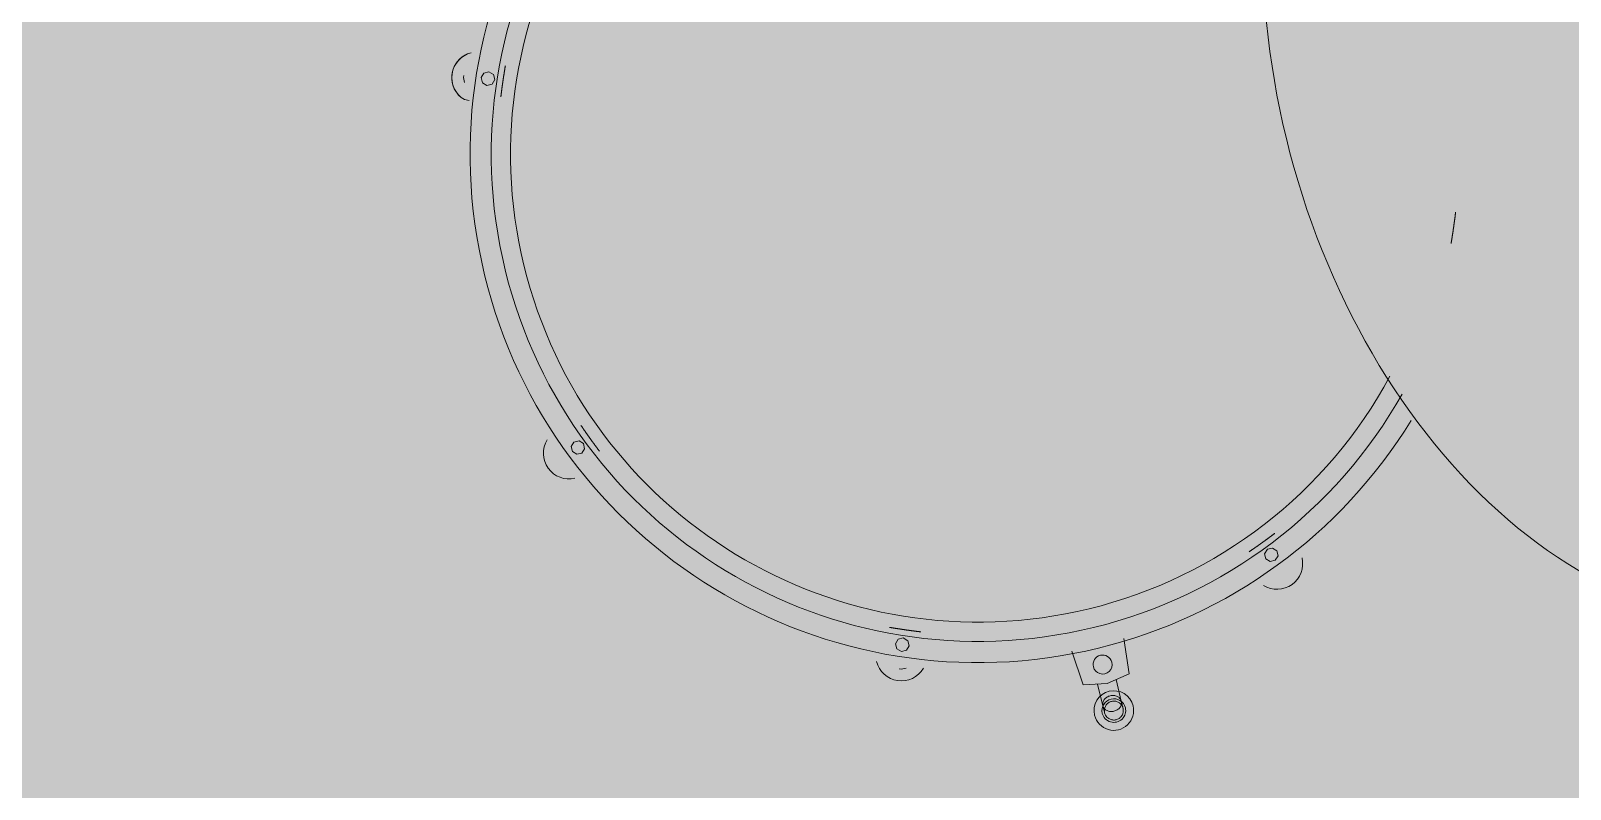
# Model space of a CAD drawing. Header units: millimetres. Extents: x -57519 to 497916, y -349472 to 446842.
# Drawn here: x 396670 to 397320, y 38105 to 38425 of the extents above; entities that cross this region are included whole.
import ezdxf

# ---------------------------------------------------------------- set-up
doc = ezdxf.new("R2010")
doc.units = ezdxf.units.MM
doc.layers.add('A-DETL-GENF', color=92, linetype='Continuous', lineweight=5)
doc.layers.add('A-GENM', color=13, linetype='Continuous', lineweight=5)

# ---------------------------------------------------------------- blocks, each defined once
blk = doc.blocks.new('Drums__Bateria_13550 - Drums__Bateria_13550-2635341-G_F SINGLE OCCUPANCY DIAGRAM')
at = {"layer": 'A-GENM', "color": 191}
for p, q in [((1186.53, 306.18), (1186.5, 303.98)), ((1188.1, 307.73), (1186.53, 306.18)), ((1190.31, 307.7), (1188.1, 307.73)), ((1191.85, 306.13), (1190.31, 307.7)), ((1191.83, 303.92), (1191.85, 306.13)), ((1186.5, 303.98), (1188.05, 302.4)), ((1188.05, 302.4), (1190.25, 302.38)), ((1190.25, 302.38), (1191.83, 303.92)), ((1223.78, 234.9), (1208.8, 236.21)), ((1225.54, 224.9), (1223.78, 234.9)), ((1234.25, 228.88), (1224.84, 228.88)), ((1223.78, 214.9), (1225.54, 224.9)), ((1208.8, 213.59), (1223.78, 214.9)), ((1224.83, 220.88), (1234.25, 220.88)), ((1188.05, 147.37), (1186.5, 145.8)), ((1186.5, 145.8), (1186.53, 143.59)), ((1186.53, 143.59), (1188.1, 142.05)), ((1190.25, 147.39), (1188.05, 147.37)), ((1191.83, 145.85), (1190.25, 147.39)), ((1190.31, 142.07), (1191.85, 143.64)), ((1191.85, 143.64), (1191.83, 145.85)), ((1188.1, 142.05), (1190.31, 142.07)), ((914.39, 34.04), (912.84, 32.47)), ((916.59, 34.06), (914.39, 34.04)), ((918.17, 32.52), (916.59, 34.06)), ((918.19, 30.31), (918.17, 32.52)), ((1073.2, 32.52), (1073.17, 30.31)), ((1074.77, 34.06), (1073.2, 32.52)), ((1076.98, 34.04), (1074.77, 34.06)), ((1078.52, 32.47), (1076.98, 34.04)), ((912.84, 32.47), (912.86, 30.26)), ((912.86, 30.26), (914.44, 28.72)), ((914.44, 28.72), (916.64, 28.74)), ((916.64, 28.74), (918.19, 30.31)), ((1073.17, 30.31), (1074.72, 28.74)), ((1074.72, 28.74), (1076.92, 28.72)), ((1076.92, 28.72), (1078.5, 30.26)), ((1078.5, 30.26), (1078.52, 32.47)), ((921.78, 19.61), (922.55, 21.53))]:
    blk.add_line(p, q, dxfattribs=at)
at = {"layer": 'A-GENM', "color": 191, "flags": 128}
for points in [[(1073.25, 412.51), (1073.13, 412.56), (1073.01, 412.61), (1072.88, 412.66), (1072.76, 412.71), (1072.63, 412.76), (1072.51, 412.81), (1072.39, 412.86), (1072.26, 412.9), (1072.14, 412.95), (1072.01, 413), (1071.89, 413.05), (1071.77, 413.1), (1071.64, 413.15), (1071.52, 413.2), (1071.39, 413.25), (1071.27, 413.3), (1071.15, 413.35), (1071.02, 413.39), (1070.9, 413.44), (1070.77, 413.49), (1070.65, 413.54), (1070.53, 413.59), (1070.4, 413.64), (1070.28, 413.69), (1070.15, 413.73), (1070.03, 413.78), (1069.9, 413.83), (1069.78, 413.88), (1069.66, 413.93), (1069.53, 413.98), (1069.41, 414.02), (1069.28, 414.07), (1069.16, 414.12), (1069.03, 414.17), (1068.91, 414.21), (1068.78, 414.26), (1068.66, 414.31), (1068.54, 414.36), (1068.41, 414.4), (1068.29, 414.45), (1068.16, 414.5), (1068.04, 414.55), (1067.91, 414.59), (1067.79, 414.64), (1067.66, 414.69), (1067.54, 414.74), (1067.41, 414.78), (1067.29, 414.83), (1067.16, 414.88), (1067.04, 414.92)], [(1067.16, 414.88), (1067.29, 414.83), (1067.41, 414.78), (1067.54, 414.74), (1067.66, 414.69), (1067.79, 414.64), (1067.91, 414.59), (1068.04, 414.55), (1068.16, 414.5), (1068.29, 414.45), (1068.41, 414.4), (1068.54, 414.36), (1068.66, 414.31), (1068.78, 414.26), (1068.91, 414.21), (1069.03, 414.17), (1069.16, 414.12), (1069.28, 414.07), (1069.41, 414.02), (1069.53, 413.98), (1069.66, 413.93), (1069.78, 413.88), (1069.9, 413.83), (1070.03, 413.78), (1070.15, 413.73), (1070.28, 413.69), (1070.4, 413.64), (1070.53, 413.59), (1070.65, 413.54), (1070.77, 413.49), (1070.9, 413.44), (1071.02, 413.39), (1071.15, 413.35), (1071.27, 413.3), (1071.39, 413.25), (1071.52, 413.2), (1071.64, 413.15), (1071.77, 413.1), (1071.89, 413.05), (1072.01, 413), (1072.14, 412.95), (1072.26, 412.9), (1072.39, 412.86), (1072.51, 412.81), (1072.63, 412.76), (1072.76, 412.71), (1072.88, 412.66), (1073.01, 412.61), (1073.13, 412.56)], [(1073.25, 412.51), (1073.38, 412.46), (1073.5, 412.41), (1073.62, 412.36), (1073.75, 412.31), (1073.87, 412.26), (1073.99, 412.21), (1074.12, 412.16), (1074.24, 412.11), (1074.36, 412.06), (1074.49, 412.01), (1074.61, 411.96), (1074.74, 411.91), (1074.86, 411.85), (1074.98, 411.8), (1075.11, 411.75), (1075.23, 411.7), (1075.35, 411.65), (1075.47, 411.6), (1075.6, 411.55), (1075.72, 411.5), (1075.84, 411.45), (1075.97, 411.4), (1076.09, 411.35), (1076.21, 411.29), (1076.34, 411.24), (1076.46, 411.19), (1076.58, 411.14), (1076.71, 411.09), (1076.83, 411.04), (1076.95, 410.99), (1077.07, 410.93), (1077.2, 410.88), (1077.32, 410.83), (1077.44, 410.78), (1077.57, 410.73), (1077.69, 410.67), (1077.81, 410.62), (1077.93, 410.57), (1078.06, 410.52), (1078.18, 410.47), (1078.3, 410.41), (1078.43, 410.36), (1078.55, 410.31), (1078.67, 410.26), (1078.79, 410.2), (1078.92, 410.15), (1079.04, 410.1), (1079.16, 410.05), (1079.28, 409.99)], [(1079.41, 409.94), (1079.28, 409.99), (1079.16, 410.05), (1079.04, 410.1), (1078.92, 410.15), (1078.79, 410.2), (1078.67, 410.26), (1078.55, 410.31), (1078.43, 410.36), (1078.3, 410.41), (1078.18, 410.47), (1078.06, 410.52), (1077.93, 410.57), (1077.81, 410.62), (1077.69, 410.67), (1077.57, 410.73), (1077.44, 410.78), (1077.32, 410.83), (1077.2, 410.88), (1077.07, 410.93), (1076.95, 410.99), (1076.83, 411.04), (1076.71, 411.09), (1076.58, 411.14), (1076.46, 411.19), (1076.34, 411.24), (1076.21, 411.29), (1076.09, 411.35), (1075.97, 411.4), (1075.84, 411.45), (1075.72, 411.5), (1075.6, 411.55), (1075.47, 411.6), (1075.35, 411.65), (1075.23, 411.7), (1075.11, 411.75), (1074.98, 411.8), (1074.86, 411.85), (1074.74, 411.91), (1074.61, 411.96), (1074.49, 412.01), (1074.36, 412.06), (1074.24, 412.11), (1074.12, 412.16), (1073.99, 412.21), (1073.87, 412.26), (1073.75, 412.31), (1073.62, 412.36), (1073.5, 412.41), (1073.38, 412.46)], [(1180.74, 308.61), (1180.79, 308.49), (1180.84, 308.37), (1180.89, 308.24), (1180.95, 308.12), (1181, 308), (1181.05, 307.88), (1181.1, 307.75), (1181.16, 307.63), (1181.21, 307.51), (1181.26, 307.38), (1181.31, 307.26), (1181.37, 307.14), (1181.42, 307.02), (1181.47, 306.89), (1181.52, 306.77), (1181.57, 306.65), (1181.63, 306.53), (1181.68, 306.4), (1181.73, 306.28), (1181.78, 306.16), (1181.83, 306.03), (1181.88, 305.91), (1181.94, 305.79), (1181.99, 305.66), (1182.04, 305.54), (1182.09, 305.42), (1182.14, 305.3), (1182.19, 305.17), (1182.24, 305.05), (1182.29, 304.93), (1182.35, 304.8), (1182.4, 304.68), (1182.45, 304.56), (1182.5, 304.43), (1182.55, 304.31), (1182.6, 304.19), (1182.65, 304.06), (1182.7, 303.94), (1182.75, 303.82), (1182.8, 303.69), (1182.85, 303.57), (1182.9, 303.45), (1182.95, 303.32), (1183, 303.2), (1183.05, 303.08), (1183.1, 302.95), (1183.15, 302.83), (1183.2, 302.7), (1183.25, 302.58)], [(1183.3, 302.46), (1183.25, 302.58), (1183.2, 302.7), (1183.15, 302.83), (1183.1, 302.95), (1183.05, 303.08), (1183, 303.2), (1182.95, 303.32), (1182.9, 303.45), (1182.85, 303.57), (1182.8, 303.69), (1182.75, 303.82), (1182.7, 303.94), (1182.65, 304.06), (1182.6, 304.19), (1182.55, 304.31), (1182.5, 304.43), (1182.45, 304.56), (1182.4, 304.68), (1182.35, 304.8), (1182.29, 304.93), (1182.24, 305.05), (1182.19, 305.17), (1182.14, 305.3), (1182.09, 305.42), (1182.04, 305.54), (1181.99, 305.66), (1181.94, 305.79), (1181.88, 305.91), (1181.83, 306.03), (1181.78, 306.16), (1181.73, 306.28), (1181.68, 306.4), (1181.63, 306.53), (1181.57, 306.65), (1181.52, 306.77), (1181.47, 306.89), (1181.42, 307.02), (1181.37, 307.14), (1181.31, 307.26), (1181.26, 307.38), (1181.21, 307.51), (1181.16, 307.63), (1181.1, 307.75), (1181.05, 307.88), (1181, 308), (1180.95, 308.12), (1180.89, 308.24), (1180.84, 308.37), (1180.79, 308.49), (1180.74, 308.61)], [(1183.3, 302.46), (1183.35, 302.33), (1183.4, 302.21), (1183.45, 302.09), (1183.5, 301.96), (1183.55, 301.84), (1183.6, 301.71), (1183.65, 301.59), (1183.7, 301.47), (1183.75, 301.34), (1183.8, 301.22), (1183.85, 301.1), (1183.9, 300.97), (1183.95, 300.85), (1183.99, 300.72), (1184.04, 300.6), (1184.09, 300.47), (1184.14, 300.35), (1184.19, 300.23), (1184.24, 300.1), (1184.29, 299.98), (1184.34, 299.85), (1184.38, 299.73), (1184.43, 299.61), (1184.48, 299.48), (1184.53, 299.36), (1184.58, 299.23), (1184.63, 299.11), (1184.67, 298.98), (1184.72, 298.86), (1184.77, 298.74), (1184.82, 298.61), (1184.87, 298.49), (1184.91, 298.36), (1184.96, 298.24), (1185.01, 298.11), (1185.06, 297.99), (1185.11, 297.86), (1185.15, 297.74), (1185.2, 297.61), (1185.25, 297.49), (1185.29, 297.37), (1185.34, 297.24), (1185.39, 297.12), (1185.44, 296.99), (1185.48, 296.87), (1185.53, 296.74), (1185.58, 296.62), (1185.62, 296.49), (1185.67, 296.37), (1185.72, 296.24)], [(1185.72, 296.24), (1185.67, 296.37), (1185.62, 296.49), (1185.58, 296.62), (1185.53, 296.74), (1185.48, 296.87), (1185.44, 296.99), (1185.39, 297.12), (1185.34, 297.24), (1185.29, 297.37), (1185.25, 297.49), (1185.2, 297.61), (1185.15, 297.74), (1185.11, 297.86), (1185.06, 297.99), (1185.01, 298.11), (1184.96, 298.24), (1184.91, 298.36), (1184.87, 298.49), (1184.82, 298.61), (1184.77, 298.74), (1184.72, 298.86), (1184.67, 298.98), (1184.63, 299.11), (1184.58, 299.23), (1184.53, 299.36), (1184.48, 299.48), (1184.43, 299.61), (1184.38, 299.73), (1184.34, 299.85), (1184.29, 299.98), (1184.24, 300.1), (1184.19, 300.23), (1184.14, 300.35), (1184.09, 300.47), (1184.04, 300.6), (1183.99, 300.72), (1183.95, 300.85), (1183.9, 300.97), (1183.85, 301.1), (1183.8, 301.22), (1183.75, 301.34), (1183.7, 301.47), (1183.65, 301.59), (1183.6, 301.71), (1183.55, 301.84), (1183.5, 301.96), (1183.45, 302.09), (1183.4, 302.21), (1183.35, 302.33)], [(1237.32, 228.88), (1237.27, 228.88), (1237.19, 228.88), (1237.07, 228.88), (1236.91, 228.88), (1236.72, 228.88), (1236.49, 228.88), (1236.23, 228.88), (1235.93, 228.88), (1235.6, 228.88), (1235.24, 228.88), (1234.84, 228.88), (1234.41, 228.88), (1234.25, 228.88)], [(1234.25, 220.88), (1234.69, 220.88), (1235.1, 220.88), (1235.48, 220.88), (1235.82, 220.88), (1236.13, 220.88), (1236.41, 220.88), (1236.65, 220.88), (1236.85, 220.88), (1237.02, 220.88), (1237.15, 220.88), (1237.25, 220.88), (1237.31, 220.88), (1237.32, 220.88)], [(1183.3, 147.31), (1183.35, 147.44), (1183.4, 147.56), (1183.45, 147.69), (1183.5, 147.81), (1183.55, 147.93), (1183.6, 148.06), (1183.65, 148.18), (1183.7, 148.3), (1183.75, 148.43), (1183.8, 148.55), (1183.85, 148.68), (1183.9, 148.8), (1183.95, 148.92), (1183.99, 149.05), (1184.04, 149.17), (1184.09, 149.3), (1184.14, 149.42), (1184.19, 149.54), (1184.24, 149.67), (1184.29, 149.79), (1184.34, 149.92), (1184.38, 150.04), (1184.43, 150.17), (1184.48, 150.29), (1184.53, 150.41), (1184.58, 150.54), (1184.63, 150.66), (1184.67, 150.79), (1184.72, 150.91), (1184.77, 151.04), (1184.82, 151.16), (1184.87, 151.28), (1184.91, 151.41), (1184.96, 151.53), (1185.01, 151.66), (1185.06, 151.78), (1185.11, 151.91), (1185.15, 152.03), (1185.2, 152.16), (1185.25, 152.28), (1185.29, 152.41), (1185.34, 152.53), (1185.39, 152.65), (1185.44, 152.78), (1185.48, 152.9), (1185.53, 153.03), (1185.58, 153.15), (1185.62, 153.28), (1185.67, 153.4), (1185.72, 153.53)], [(1185.72, 153.53), (1185.67, 153.4), (1185.62, 153.28), (1185.58, 153.15), (1185.53, 153.03), (1185.48, 152.9), (1185.44, 152.78), (1185.39, 152.65), (1185.34, 152.53), (1185.29, 152.41), (1185.25, 152.28), (1185.2, 152.16), (1185.15, 152.03), (1185.11, 151.91), (1185.06, 151.78), (1185.01, 151.66), (1184.96, 151.53), (1184.91, 151.41), (1184.87, 151.28), (1184.82, 151.16), (1184.77, 151.04), (1184.72, 150.91), (1184.67, 150.79), (1184.63, 150.66), (1184.58, 150.54), (1184.53, 150.41), (1184.48, 150.29), (1184.43, 150.17), (1184.38, 150.04), (1184.34, 149.92), (1184.29, 149.79), (1184.24, 149.67), (1184.19, 149.54), (1184.14, 149.42), (1184.09, 149.3), (1184.04, 149.17), (1183.99, 149.05), (1183.95, 148.92), (1183.9, 148.8), (1183.85, 148.68), (1183.8, 148.55), (1183.75, 148.43), (1183.7, 148.3), (1183.65, 148.18), (1183.6, 148.06), (1183.55, 147.93), (1183.5, 147.81), (1183.45, 147.69), (1183.4, 147.56), (1183.35, 147.44)], [(1183.3, 147.31), (1183.25, 147.19), (1183.2, 147.07), (1183.15, 146.94), (1183.1, 146.82), (1183.05, 146.7), (1183, 146.57), (1182.95, 146.45), (1182.9, 146.33), (1182.85, 146.2), (1182.8, 146.08), (1182.75, 145.95), (1182.7, 145.83), (1182.65, 145.71), (1182.6, 145.58), (1182.55, 145.46), (1182.5, 145.34), (1182.45, 145.21), (1182.4, 145.09), (1182.35, 144.97), (1182.29, 144.85), (1182.24, 144.72), (1182.19, 144.6), (1182.14, 144.48), (1182.09, 144.35), (1182.04, 144.23), (1181.99, 144.11), (1181.94, 143.98), (1181.88, 143.86), (1181.83, 143.74), (1181.78, 143.61), (1181.73, 143.49), (1181.68, 143.37), (1181.63, 143.25), (1181.57, 143.12), (1181.52, 143), (1181.47, 142.88), (1181.42, 142.75), (1181.37, 142.63), (1181.31, 142.51), (1181.26, 142.39), (1181.21, 142.26), (1181.16, 142.14), (1181.1, 142.02), (1181.05, 141.9), (1181, 141.77), (1180.95, 141.65), (1180.89, 141.53), (1180.84, 141.41), (1180.79, 141.28), (1180.74, 141.16)], [(1180.74, 141.16), (1180.79, 141.28), (1180.84, 141.41), (1180.89, 141.53), (1180.95, 141.65), (1181, 141.77), (1181.05, 141.9), (1181.1, 142.02), (1181.16, 142.14), (1181.21, 142.26), (1181.26, 142.39), (1181.31, 142.51), (1181.37, 142.63), (1181.42, 142.75), (1181.47, 142.88), (1181.52, 143), (1181.57, 143.12), (1181.63, 143.25), (1181.68, 143.37), (1181.73, 143.49), (1181.78, 143.61), (1181.83, 143.74), (1181.88, 143.86), (1181.94, 143.98), (1181.99, 144.11), (1182.04, 144.23), (1182.09, 144.35), (1182.14, 144.48), (1182.19, 144.6), (1182.24, 144.72), (1182.29, 144.85), (1182.35, 144.97), (1182.4, 145.09), (1182.45, 145.21), (1182.5, 145.34), (1182.55, 145.46), (1182.6, 145.58), (1182.65, 145.71), (1182.7, 145.83), (1182.75, 145.95), (1182.8, 146.08), (1182.85, 146.2), (1182.9, 146.33), (1182.95, 146.45), (1183, 146.57), (1183.05, 146.7), (1183.1, 146.82), (1183.15, 146.94), (1183.2, 147.07), (1183.25, 147.19)], [(918.11, 37.26), (917.99, 37.31), (917.86, 37.36), (917.74, 37.41), (917.61, 37.46), (917.49, 37.51), (917.37, 37.56), (917.24, 37.61), (917.12, 37.66), (917, 37.71), (916.87, 37.76), (916.75, 37.81), (916.63, 37.87), (916.5, 37.92), (916.38, 37.97), (916.26, 38.02), (916.13, 38.07), (916.01, 38.12), (915.89, 38.17), (915.76, 38.22), (915.64, 38.27), (915.52, 38.32), (915.39, 38.37), (915.27, 38.43), (915.15, 38.48), (915.02, 38.53), (914.9, 38.58), (914.78, 38.63), (914.66, 38.68), (914.53, 38.73), (914.41, 38.79), (914.29, 38.84), (914.16, 38.89), (914.04, 38.94), (913.92, 38.99), (913.8, 39.04), (913.67, 39.1), (913.55, 39.15), (913.43, 39.2), (913.3, 39.25), (913.18, 39.3), (913.06, 39.36), (912.94, 39.41), (912.81, 39.46), (912.69, 39.51), (912.57, 39.57), (912.45, 39.62), (912.32, 39.67), (912.2, 39.72), (912.08, 39.78), (911.96, 39.83)], [(911.96, 39.83), (912.08, 39.78), (912.2, 39.72), (912.32, 39.67), (912.45, 39.62), (912.57, 39.57), (912.69, 39.51), (912.81, 39.46), (912.94, 39.41), (913.06, 39.36), (913.18, 39.3), (913.3, 39.25), (913.43, 39.2), (913.55, 39.15), (913.67, 39.1), (913.8, 39.04), (913.92, 38.99), (914.04, 38.94), (914.16, 38.89), (914.29, 38.84), (914.41, 38.79), (914.53, 38.73), (914.66, 38.68), (914.78, 38.63), (914.9, 38.58), (915.02, 38.53), (915.15, 38.48), (915.27, 38.43), (915.39, 38.37), (915.52, 38.32), (915.64, 38.27), (915.76, 38.22), (915.89, 38.17), (916.01, 38.12), (916.13, 38.07), (916.26, 38.02), (916.38, 37.97), (916.5, 37.92), (916.63, 37.87), (916.75, 37.81), (916.87, 37.76), (917, 37.71), (917.12, 37.66), (917.24, 37.61), (917.37, 37.56), (917.49, 37.51), (917.61, 37.46), (917.74, 37.41), (917.86, 37.36), (917.99, 37.31)], [(1073.25, 37.26), (1073.38, 37.31), (1073.5, 37.36), (1073.62, 37.41), (1073.75, 37.46), (1073.87, 37.51), (1073.99, 37.56), (1074.12, 37.61), (1074.24, 37.66), (1074.36, 37.71), (1074.49, 37.76), (1074.61, 37.81), (1074.74, 37.87), (1074.86, 37.92), (1074.98, 37.97), (1075.11, 38.02), (1075.23, 38.07), (1075.35, 38.12), (1075.47, 38.17), (1075.6, 38.22), (1075.72, 38.27), (1075.84, 38.32), (1075.97, 38.37), (1076.09, 38.43), (1076.21, 38.48), (1076.34, 38.53), (1076.46, 38.58), (1076.58, 38.63), (1076.71, 38.68), (1076.83, 38.73), (1076.95, 38.79), (1077.07, 38.84), (1077.2, 38.89), (1077.32, 38.94), (1077.44, 38.99), (1077.57, 39.04), (1077.69, 39.1), (1077.81, 39.15), (1077.93, 39.2), (1078.06, 39.25), (1078.18, 39.3), (1078.3, 39.36), (1078.43, 39.41), (1078.55, 39.46), (1078.67, 39.51), (1078.79, 39.57), (1078.92, 39.62), (1079.04, 39.67), (1079.16, 39.72), (1079.28, 39.78), (1079.41, 39.83)], [(1079.41, 39.83), (1079.28, 39.78), (1079.16, 39.72), (1079.04, 39.67), (1078.92, 39.62), (1078.79, 39.57), (1078.67, 39.51), (1078.55, 39.46), (1078.43, 39.41), (1078.3, 39.36), (1078.18, 39.3), (1078.06, 39.25), (1077.93, 39.2), (1077.81, 39.15), (1077.69, 39.1), (1077.57, 39.04), (1077.44, 38.99), (1077.32, 38.94), (1077.2, 38.89), (1077.07, 38.84), (1076.95, 38.79), (1076.83, 38.73), (1076.71, 38.68), (1076.58, 38.63), (1076.46, 38.58), (1076.34, 38.53), (1076.21, 38.48), (1076.09, 38.43), (1075.97, 38.37), (1075.84, 38.32), (1075.72, 38.27), (1075.6, 38.22), (1075.47, 38.17), (1075.35, 38.12), (1075.23, 38.07), (1075.11, 38.02), (1074.98, 37.97), (1074.86, 37.92), (1074.74, 37.87), (1074.61, 37.81), (1074.49, 37.76), (1074.36, 37.71), (1074.24, 37.66), (1074.12, 37.61), (1073.99, 37.56), (1073.87, 37.51), (1073.75, 37.46), (1073.62, 37.41), (1073.5, 37.36), (1073.38, 37.31)], [(918.11, 37.26), (918.23, 37.21), (918.36, 37.16), (918.48, 37.11), (918.6, 37.06), (918.73, 37.01), (918.85, 36.97), (918.98, 36.92), (919.1, 36.87), (919.22, 36.82), (919.35, 36.77), (919.47, 36.72), (919.6, 36.67), (919.72, 36.62), (919.84, 36.57), (919.97, 36.52), (920.09, 36.47), (920.22, 36.42), (920.34, 36.38), (920.46, 36.33), (920.59, 36.28), (920.71, 36.23), (920.84, 36.18), (920.96, 36.13), (921.08, 36.08), (921.21, 36.04), (921.33, 35.99), (921.46, 35.94), (921.58, 35.89), (921.71, 35.84), (921.83, 35.8), (921.96, 35.75), (922.08, 35.7), (922.2, 35.65), (922.33, 35.6), (922.45, 35.56), (922.58, 35.51), (922.7, 35.46), (922.83, 35.41), (922.95, 35.37), (923.08, 35.32), (923.2, 35.27), (923.33, 35.22), (923.45, 35.18), (923.57, 35.13), (923.7, 35.08), (923.82, 35.04), (923.95, 34.99), (924.07, 34.94), (924.2, 34.9), (924.32, 34.85)], [(924.32, 34.85), (924.2, 34.9), (924.07, 34.94), (923.95, 34.99), (923.82, 35.04), (923.7, 35.08), (923.57, 35.13), (923.45, 35.18), (923.33, 35.22), (923.2, 35.27), (923.08, 35.32), (922.95, 35.37), (922.83, 35.41), (922.7, 35.46), (922.58, 35.51), (922.45, 35.56), (922.33, 35.6), (922.2, 35.65), (922.08, 35.7), (921.96, 35.75), (921.83, 35.8), (921.71, 35.84), (921.58, 35.89), (921.46, 35.94), (921.33, 35.99), (921.21, 36.04), (921.08, 36.08), (920.96, 36.13), (920.84, 36.18), (920.71, 36.23), (920.59, 36.28), (920.46, 36.33), (920.34, 36.38), (920.22, 36.42), (920.09, 36.47), (919.97, 36.52), (919.84, 36.57), (919.72, 36.62), (919.6, 36.67), (919.47, 36.72), (919.35, 36.77), (919.22, 36.82), (919.1, 36.87), (918.98, 36.92), (918.85, 36.97), (918.73, 37.01), (918.6, 37.06), (918.48, 37.11), (918.36, 37.16), (918.23, 37.21)], [(1073.25, 37.26), (1073.13, 37.21), (1073.01, 37.16), (1072.88, 37.11), (1072.76, 37.06), (1072.63, 37.01), (1072.51, 36.97), (1072.39, 36.92), (1072.26, 36.87), (1072.14, 36.82), (1072.01, 36.77), (1071.89, 36.72), (1071.77, 36.67), (1071.64, 36.62), (1071.52, 36.57), (1071.39, 36.52), (1071.27, 36.47), (1071.15, 36.42), (1071.02, 36.38), (1070.9, 36.33), (1070.77, 36.28), (1070.65, 36.23), (1070.53, 36.18), (1070.4, 36.13), (1070.28, 36.08), (1070.15, 36.04), (1070.03, 35.99), (1069.9, 35.94), (1069.78, 35.89), (1069.66, 35.84), (1069.53, 35.8), (1069.41, 35.75), (1069.28, 35.7), (1069.16, 35.65), (1069.03, 35.6), (1068.91, 35.56), (1068.78, 35.51), (1068.66, 35.46), (1068.54, 35.41), (1068.41, 35.37), (1068.29, 35.32), (1068.16, 35.27), (1068.04, 35.22), (1067.91, 35.18), (1067.79, 35.13), (1067.66, 35.08), (1067.54, 35.04), (1067.41, 34.99), (1067.29, 34.94), (1067.16, 34.9), (1067.04, 34.85)], [(1067.04, 34.85), (1067.16, 34.9), (1067.29, 34.94), (1067.41, 34.99), (1067.54, 35.04), (1067.66, 35.08), (1067.79, 35.13), (1067.91, 35.18), (1068.04, 35.22), (1068.16, 35.27), (1068.29, 35.32), (1068.41, 35.37), (1068.54, 35.41), (1068.66, 35.46), (1068.78, 35.51), (1068.91, 35.56), (1069.03, 35.6), (1069.16, 35.65), (1069.28, 35.7), (1069.41, 35.75), (1069.53, 35.8), (1069.66, 35.84), (1069.78, 35.89), (1069.9, 35.94), (1070.03, 35.99), (1070.15, 36.04), (1070.28, 36.08), (1070.4, 36.13), (1070.53, 36.18), (1070.65, 36.23), (1070.77, 36.28), (1070.9, 36.33), (1071.02, 36.38), (1071.15, 36.42), (1071.27, 36.47), (1071.39, 36.52), (1071.52, 36.57), (1071.64, 36.62), (1071.77, 36.67), (1071.89, 36.72), (1072.01, 36.77), (1072.14, 36.82), (1072.26, 36.87), (1072.39, 36.92), (1072.51, 36.97), (1072.63, 37.01), (1072.76, 37.06), (1072.88, 37.11), (1073.01, 37.16), (1073.13, 37.21)]]:
    blk.add_lwpolyline(points, dxfattribs=at)
at = {"layer": 'A-GENM', "color": 191}
for centre, radius, start, end in [((995.68, 224.89), 197.42, 360, 47.97906), ((995.68, 224.89), 205.55, 360, 46.82015), ((995.68, 224.89), 214.49, 360, 44.70725), ((1193.4, 306.53), 10.81, 314.28411, 89.59751), ((1193.4, 306.53), 10.81, 314.28411, 89.59751), ((1217.32, 224.88), 4, 90, 270), ((1217.32, 224.88), 4, 270, 90), ((1237.32, 224.88), 8.36, 90, 270), ((1237.32, 224.88), 5, 90, 270), ((1237.32, 224.88), 8.36, 270, 90), ((1237.32, 224.88), 5, 270, 90), ((995.68, 224.89), 214.49, 180, 360), ((995.68, 224.89), 205.55, 180, 360), ((995.68, 224.89), 197.42, 180, 360), ((1193.4, 143.24), 10.81, 270.40249, 45.71589), ((1193.4, 143.24), 10.81, 270.40249, 45.71589), ((1193.4, 143.24), 5.81, 338.05919, 7.73609), ((914.04, 27.16), 10.81, 180.40249, 315.71589), ((914.04, 27.16), 10.81, 185.98212, 315.71589), ((1077.32, 27.16), 10.81, 224.28411, 359.59751), ((1077.32, 27.16), 10.81, 224.28411, 359.59751), ((914.04, 27.16), 5.81, 248.05919, 277.73609)]:
    blk.add_arc(centre, radius, start, end, dxfattribs=at)
for start_param, end_param in [(3.128697, 4.712389), (4.712389, 6.296081)]:
    blk.add_ellipse((1019.95, 530.09), major_axis=(250.66, 0), ratio=0.707107, start_param=start_param, end_param=end_param, dxfattribs=at)
for points in [[(1234.25, 220.88), (1233.81, 220.88), (1232.92, 221.1), (1231.79, 222.01), (1231.05, 223.36), (1230.81, 224.88), (1231.06, 226.42), (1231.79, 227.76), (1232.92, 228.67), (1233.81, 228.88), (1234.25, 228.88)], [(1237.32, 220.88), (1236.86, 220.88), (1235.93, 221.05), (1234.7, 221.76), (1233.79, 222.84), (1233.3, 224.18), (1233.3, 225.59), (1233.79, 226.93), (1234.7, 228.01), (1235.93, 228.72), (1236.86, 228.88), (1237.32, 228.88)]]:
    blk.add_open_spline(points, degree=3, dxfattribs=at)
for points, knots in [([(1234.25, 228.88), (1234.7, 228.88), (1235.58, 228.68), (1236.71, 227.76), (1237.44, 226.41), (1237.69, 224.88), (1237.44, 223.35), (1236.71, 222.01), (1235.58, 221.09), (1234.7, 220.88), (1234.25, 220.88)], [-0.9997868, -0.9997868, -0.9997868, -0.9997868, -0.875, -0.75, -0.625, -0.5, -0.375, -0.25, -0.125, -0.0002132, -0.0002132, -0.0002132, -0.0002132]), ([(1237.32, 228.88), (1237.79, 228.88), (1238.72, 228.72), (1239.95, 228.01), (1240.86, 226.93), (1241.34, 225.59), (1241.34, 224.18), (1240.78, 222.62), (1239.41, 221.26), (1238.02, 220.88), (1237.32, 220.88)], [0, 0, 0, 0, 0.111111, 0.222222, 0.333333, 0.444444, 0.555556, 0.666667, 0.833333, 1, 1, 1, 1])]:
    blk.add_open_spline(points, degree=3, knots=knots, dxfattribs=at)

msp = doc.modelspace()

# ---------------------------------------------------------------- hatches: boundary and pattern name
at = {"layer": 'A-DETL-GENF', "transparency": 33554585}
h = msp.add_hatch(color=201, dxfattribs=at)
h.paths.add_polyline_path([(378712.35, -2142.51), (378712.35, 5707.49), (408249.85, 5707.49), (408249.85, 31607.49), (411824.85, 31607.49), (411824.85, 28857.49), (414124.85, 28857.49), (414124.85, 34332.49), (417674.85, 34332.49), (417674.85, 35647.49), (420699.85, 35647.49), (420699.85, 52157.49), (392454.25, 52157.49), (392454.25, 45782.49), (382199.85, 45782.49), (382199.85, 52157.49), (367049.85, 52157.49), (367049.85, 5707.49), (368349.85, 5707.49), (368349.85, 3222.24), (374112.35, -1265.38), (374112.35, -2142.51), (376972.21, -2142.51)], flags=0)
h.paths.add_polyline_path([(370849.85, 8157.49), (370849.85, 9357.49), (369649.85, 9357.49), (369649.85, 15624.15), (370889.85, 15624.15), (370889.85, 9397.49), (371149.85, 9397.49), (371149.85, 8157.49)], flags=0)
h.paths.add_polyline_path([(388124.85, 8157.49), (388124.85, 9397.49), (389899.85, 9397.49), (389899.85, 8157.49)], flags=0)
h.paths.add_polyline_path([(382791.7, 8157.49), (382352.35, 8157.49), (382352.35, 9397.49), (387324.85, 9397.49), (387324.85, 8157.49), (386671.35, 8157.49)], flags=0)
h.paths.add_polyline_path([(404599.85, 8157.49), (396937.35, 8157.49), (396937.35, 9397.49), (404599.85, 9397.49), (404599.85, 8571.45)], flags=0)
h.paths.add_polyline_path([(394430.67, 8157.49), (392899.85, 8157.49), (392899.85, 9397.49), (396137.35, 9397.49), (396137.35, 8157.49)], flags=0)
h.paths.add_polyline_path([(405799.85, 12397.49), (404559.85, 12397.49), (404559.85, 15624.15), (405799.85, 15624.15), (405799.85, 12969.9)], flags=0)
h.paths.add_polyline_path([(370889.85, 16424.15), (369649.85, 16424.15), (369649.85, 23040.82), (370889.85, 23040.82), (370889.85, 17368.35)], flags=0)
h.paths.add_polyline_path([(404559.85, 16424.15), (404559.85, 23040.82), (405799.85, 23040.82), (405799.85, 16424.15)], flags=0)
h.paths.add_polyline_path([(369649.85, 23840.82), (369649.85, 30107.49), (370849.85, 30107.49), (370849.85, 31307.49), (371149.85, 31307.49), (371149.85, 30107.49), (370889.85, 30107.49), (370889.85, 23840.82)], flags=0)
h.paths.add_polyline_path([(404559.85, 23840.82), (404559.85, 27067.49), (405799.85, 27067.49), (405799.85, 23840.82)], flags=0)
h.paths.add_polyline_path([(388124.85, 30067.49), (388124.85, 31307.49), (389399.85, 31307.49), (389399.85, 30067.49)], flags=0)
h.paths.add_polyline_path([(373449.85, 30067.49), (373449.85, 31307.49), (378512.35, 31307.49), (378512.35, 30067.49), (375032.38, 30067.49)], flags=0)
h.paths.add_polyline_path([(386671.35, 30067.49), (382349.85, 30067.49), (382349.85, 31307.49), (387324.85, 31307.49), (387324.85, 30067.49)], flags=0)
h.paths.add_polyline_path([(394430.67, 30067.49), (392399.85, 30067.49), (392399.85, 31307.49), (396137.35, 31307.49), (396137.35, 30067.49)], flags=0)
h.paths.add_polyline_path([(402189.99, 30067.49), (396937.35, 30067.49), (396937.35, 31307.49), (404599.85, 31307.49), (404599.85, 30067.49), (404129.82, 30067.49)], flags=0)
h.paths.add_polyline_path([(407299.85, 35797.49), (407299.85, 36247.49), (408249.85, 36247.49), (408249.85, 35797.49), (408009.48, 35797.49)], flags=0)
h.paths.add_polyline_path([(412649.85, 35797.49), (412649.85, 37247.49), (415649.85, 37247.49), (415649.85, 35797.49), (413828.97, 35797.49)], flags=0)
h.paths.add_polyline_path([(412649.85, 37397.49), (412649.85, 37897.49), (418299.85, 37897.49), (418299.85, 37397.49), (412859.05, 37397.49)], flags=0)
h.paths.add_polyline_path([(408979.39, 37847.49), (408399.85, 37847.49), (408399.85, 38327.49), (410749.85, 38327.49), (410749.85, 37847.49), (409949.31, 37847.49)], flags=0)
h.paths.add_polyline_path([(381599.85, 37907.49), (381599.85, 39557.49), (382049.85, 39557.49), (382049.85, 37907.49), (381821.78, 37907.49)], flags=0)
h.paths.add_polyline_path([(406069.65, 38657.49), (404849.85, 38657.49), (404849.85, 49957.49), (408249.85, 49957.49), (408249.85, 38657.49), (408009.48, 38657.49)], flags=0)
h.paths.add_polyline_path([(370182.8, 40207.49), (369149.85, 40207.49), (369149.85, 40707.49), (370699.85, 40707.49), (370699.85, 40207.49)], flags=0)
h.paths.add_polyline_path([(381599.85, 40257.49), (381599.85, 42757.49), (382049.85, 42757.49), (382049.85, 40257.49), (381821.78, 40257.49)], flags=0)
h.paths.add_polyline_path([(414798.88, 42697.49), (410674.85, 42697.49), (410674.85, 43197.49), (418349.85, 43197.49), (418349.85, 42697.49), (415768.8, 42697.49)], flags=0)
h.paths.add_polyline_path([(377289.85, 42907.49), (375749.85, 42907.49), (375749.85, 43407.49), (377289.85, 43407.49), (377289.85, 43209.25)], flags=0)
h.paths.add_polyline_path([(382049.85, 46907.49), (379399.85, 46907.49), (379399.85, 52007.49), (382049.85, 52007.49), (382049.85, 47057.89)], flags=0)
h.paths.add_polyline_path([(410919.22, 47837.49), (410674.85, 47837.49), (410674.85, 48337.49), (418349.85, 48337.49), (418349.85, 47837.49), (411404.18, 47837.49)], flags=0)
h.paths.add_polyline_path([(408399.85, 50107.49), (408399.85, 52007.49), (408849.85, 52007.49), (408849.85, 50107.49)], flags=0)

# ---------------------------------------------------------------- block references
at = {"layer": 'A-GENM', "color": 253, "rotation": 283.7048795435998}
msp.add_blockref('Drums__Bateria_13550 - Drums__Bateria_13550-2635341-G_F SINGLE OCCUPANCY DIAGRAM', (396615.97, 39286.86), dxfattribs=at)

doc.saveas('drawing.dxf')
